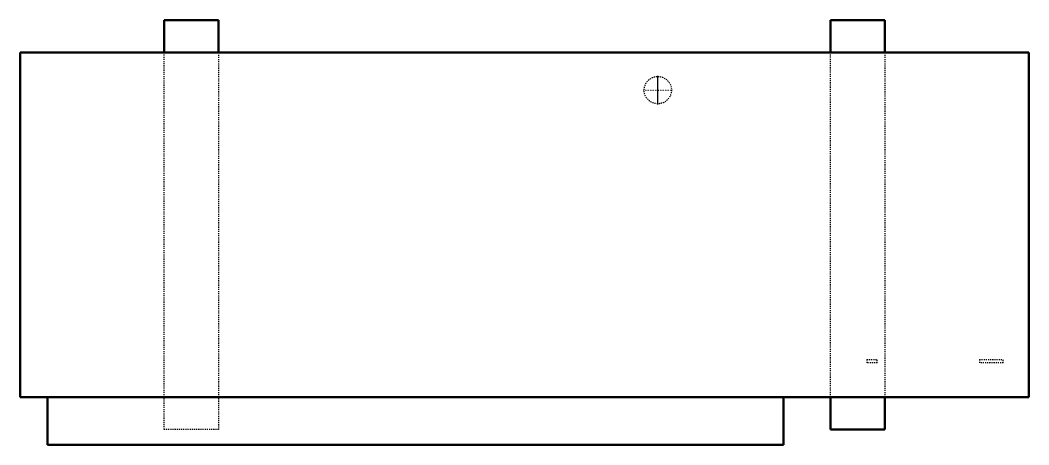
# Model space of a CAD drawing. Header units: millimetres. Extents: x -470 to 470, y -183 to 213.
import ezdxf

# ---------------------------------------------------------------- set-up
doc = ezdxf.new("R2010")
doc.units = ezdxf.units.MM
doc.linetypes.add('Center', pattern=[1.5, 0.45, -0.5, 0.05, -0.5])
doc.linetypes.add('Dashed', pattern=[2, 1, -1])
for name, color, linetype, lineweight in [('AM_0', 7, 'Continuous', 50), ('AM_7', 7, 'Center', 25), ('AM_9', 6, 'Dashed', 25)]:
    doc.layers.add(name, color=color, linetype=linetype, lineweight=lineweight)

# ---------------------------------------------------------------- blocks, each defined once
blk = doc.blocks.new('1_DH9VSA361CA_PART8_0_in_DH9VSA361CA_4')
at = {"layer": 'AM_0'}
for p, q in [((469.9, 182.5625), (-469.9, 182.5625)), ((-469.9, 182.5625), (-469.9, -138.1125)), ((469.9, -138.1125), (469.9, 182.5625)), ((-469.9, -138.1125), (469.9, -138.1125))]:
    blk.add_line(p, q, dxfattribs=at)
blk = doc.blocks.new('2_DH9VSA361CA_PART7_0_in_DH9VSA361CA_4')
at = {"layer": 'AM_0'}
for p, q in [((-335.75625, 212.725), (-284.95625, 212.725)), ((-335.75625, 182.5625), (-335.75625, 212.725)), ((-284.95625, 212.725), (-284.95625, 182.5625))]:
    blk.add_line(p, q, dxfattribs=at)
at = {"layer": 'AM_9'}
for p, q in [((-335.75625, -168.275), (-335.75625, 182.5625)), ((-284.95625, 182.5625), (-284.95625, -168.275)), ((-284.95625, -168.275), (-335.75625, -168.275))]:
    blk.add_line(p, q, dxfattribs=at)
blk = doc.blocks.new('3_DH9VSA361CA_PART6_0_in_DH9VSA361CA_4')
at = {"layer": 'AM_0'}
for p, q in [((284.95625, 182.5625), (284.95625, 212.725)), ((284.95625, 212.725), (335.75625, 212.725)), ((335.75625, 212.725), (335.75625, 182.5625)), ((284.95625, -168.275), (284.95625, -138.1125)), ((335.75625, -138.1125), (335.75625, -168.275)), ((335.75625, -168.275), (284.95625, -168.275))]:
    blk.add_line(p, q, dxfattribs=at)
at = {"layer": 'AM_9'}
for p, q in [((284.95625, -138.1125), (284.95625, 182.5625)), ((335.75625, 182.5625), (335.75625, -138.1125))]:
    blk.add_line(p, q, dxfattribs=at)
blk = doc.blocks.new('4_DH9VSA361CA_PART5_0_in_DH9VSA361CA_4')
at = {"layer": 'AM_9'}
for p, q in [((319.0875, -103.1875), (328.6125, -103.1875)), ((319.0875, -103.1875), (319.0875, -106.3625)), ((328.6125, -106.3625), (328.6125, -103.1875)), ((328.6125, -106.3625), (319.0875, -106.3625))]:
    blk.add_line(p, q, dxfattribs=at)
blk = doc.blocks.new('5_DH9VSA361CA_PART4_0_in_DH9VSA361CA_4')
at = {"layer": 'AM_9'}
for p, q in [((423.8625, -103.1875), (446.0875, -103.1875)), ((423.8625, -103.1875), (423.8625, -106.3625)), ((446.0875, -106.3625), (446.0875, -103.1875)), ((446.0875, -106.3625), (423.8625, -106.3625))]:
    blk.add_line(p, q, dxfattribs=at)
blk = doc.blocks.new('6_DH9VSA361CA_PART3_0_in_DH9VSA361CA_4')
at = {"layer": 'AM_7'}
for p, q in [((124.206, 134.3025), (124.206, 160.9725)), ((110.871, 147.6375), (137.541, 147.6375))]:
    blk.add_line(p, q, dxfattribs=at)
at = {"layer": 'AM_9'}
blk.add_circle((124.206, 147.6375), 12.7, dxfattribs=at)
blk = doc.blocks.new('7_DH9VSA361CA_PART2_0_in_DH9VSA361CA_4')
at = {"layer": 'AM_0'}
for p, q in [((-444.5, -182.5625), (-444.5, -138.1125)), ((241.3, -138.1125), (241.3, -182.5625)), ((241.3, -182.5625), (-444.5, -182.5625))]:
    blk.add_line(p, q, dxfattribs=at)

msp = doc.modelspace()

# ---------------------------------------------------------------- block references
for name in ['2_DH9VSA361CA_PART7_0_in_DH9VSA361CA_4', '3_DH9VSA361CA_PART6_0_in_DH9VSA361CA_4', '1_DH9VSA361CA_PART8_0_in_DH9VSA361CA_4', '6_DH9VSA361CA_PART3_0_in_DH9VSA361CA_4', '4_DH9VSA361CA_PART5_0_in_DH9VSA361CA_4', '5_DH9VSA361CA_PART4_0_in_DH9VSA361CA_4', '7_DH9VSA361CA_PART2_0_in_DH9VSA361CA_4']:
    msp.add_blockref(name, (0, 0))

doc.saveas('drawing.dxf')
